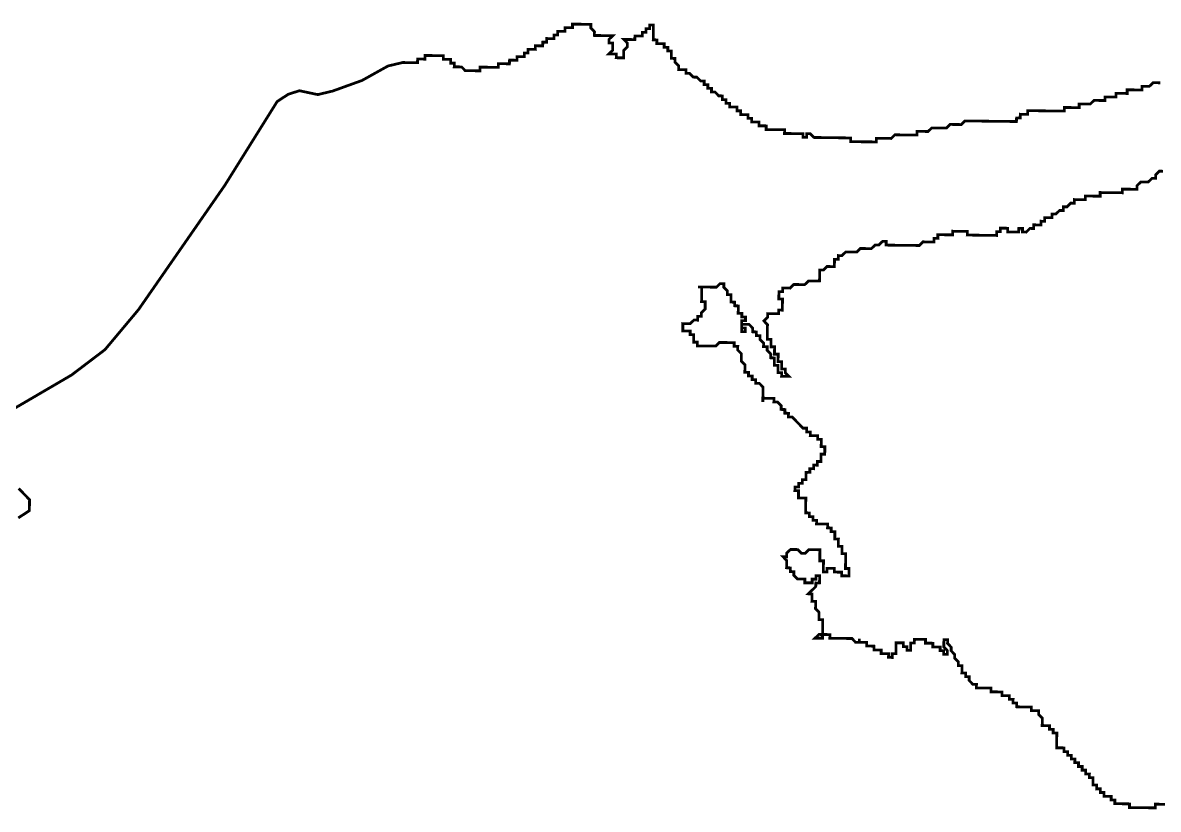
# Model space of a CAD drawing. Header units: metres. Extents: x 257673 to 289848, y 2129691 to 2228029.
# Drawn here: x 261881 to 263109, y 2167605 to 2168455 of the extents above; entities that cross this region are included whole.
import ezdxf

# ---------------------------------------------------------------- set-up
doc = ezdxf.new("R2010")
doc.units = ezdxf.units.M
doc.header["$MEASUREMENT"] = 0
doc.layers.add('HAZARDS LINE', color=1, linetype='Continuous')

msp = doc.modelspace()

# ---------------------------------------------------------------- linework, layer by layer
at = {"layer": 'HAZARDS LINE', "lineweight": 18}
for points in [[(263110.9, 2168390, 2.98, 2.98, 0), (263106.9, 2168390.1, 2.98, 2.98, 0), (263103, 2168390.1, 2.98, 2.98, 0), (263098.9, 2168386.2, 2.98, 2.98, 0), (263095, 2168386.2, 2.98, 2.98, 0), (263091, 2168386.3, 2.98, 2.98, 0), (263090.9, 2168382.3, 2.98, 2.98, 0), (263087, 2168382.4, 2.98, 2.98, 0), (263083, 2168382.4, 2.98, 2.98, 0), (263079, 2168382.5, 2.98, 2.98, 0), (263075, 2168382.5, 2.98, 2.98, 0), (263075, 2168378.5, 2.98, 2.98, 0), (263071, 2168378.6, 2.98, 2.98, 0), (263067, 2168378.6, 2.98, 2.98, 0), (263063, 2168378.7, 2.98, 2.98, 0), (263063, 2168374.7, 2.98, 2.98, 0), (263059, 2168374.7, 2.98, 2.98, 0), (263055, 2168374.8, 2.98, 2.98, 0), (263051.1, 2168374.8, 2.98, 2.98, 0), (263051, 2168370.9, 2.98, 2.98, 0), (263047, 2168370.9, 2.98, 2.98, 0), (263043.1, 2168371, 2.98, 2.98, 0), (263039.1, 2168371, 2.98, 2.98, 0), (263035.1, 2168367.1, 2.98, 2.98, 0), (263031.1, 2168367.1, 2.98, 2.98, 0), (263027.1, 2168367.2, 2.98, 2.98, 0), (263023.1, 2168367.2, 2.98, 2.98, 0), (263023.1, 2168363.2, 2.98, 2.98, 0), (263019.1, 2168363.3, 2.98, 2.98, 0), (263015.1, 2168363.3, 2.98, 2.98, 0), (263011.2, 2168363.4, 2.98, 2.98, 0), (263007.2, 2168363.4, 2.98, 2.98, 0), (263007.1, 2168359.5, 2.98, 2.98, 0), (263003.2, 2168359.5, 2.98, 2.98, 0), (262999.2, 2168359.6, 2.98, 2.98, 0), (262995.2, 2168359.6, 2.98, 2.98, 0), (262991.2, 2168359.7, 2.98, 2.98, 0), (262987.3, 2168359.7, 2.98, 2.98, 0), (262983.3, 2168359.8, 2.98, 2.98, 0), (262979.3, 2168359.8, 2.98, 2.98, 0), (262975.3, 2168359.9, 2.98, 2.98, 0), (262971.4, 2168359.9, 2.98, 2.98, 0), (262967.4, 2168360, 2.98, 2.98, 0), (262967.3, 2168356, 2.98, 2.98, 0), (262963.4, 2168356, 2.98, 2.98, 0), (262959.4, 2168356.1, 2.98, 2.98, 0), (262959.3, 2168352.1, 2.98, 2.98, 0), (262955.4, 2168352.1, 2.98, 2.98, 0), (262955.3, 2168348.2, 2.98, 2.98, 0), (262951.3, 2168348.2, 2.98, 2.98, 0), (262947.4, 2168348.3, 2.98, 2.98, 0), (262943.4, 2168348.3, 2.98, 2.98, 0), (262939.4, 2168348.4, 2.98, 2.98, 0), (262935.4, 2168348.4, 2.98, 2.98, 0), (262931.5, 2168348.5, 2.98, 2.98, 0), (262927.5, 2168348.5, 2.98, 2.98, 0), (262923.5, 2168348.6, 2.98, 2.98, 0), (262919.5, 2168348.6, 2.98, 2.98, 0), (262915.5, 2168348.7, 2.98, 2.98, 0), (262911.6, 2168348.7, 2.98, 2.98, 0), (262907.6, 2168348.8, 2.98, 2.98, 0), (262903.6, 2168348.8, 2.98, 2.98, 0), (262899.6, 2168348.8, 2.98, 2.98, 0), (262895.6, 2168344.9, 2.98, 2.98, 0), (262891.6, 2168345, 2.98, 2.98, 0), (262887.7, 2168345, 2.98, 2.98, 0), (262883.7, 2168345.1, 2.98, 2.98, 0), (262879.7, 2168341.1, 2.98, 2.98, 0), (262875.7, 2168341.2, 2.98, 2.98, 0), (262871.7, 2168341.2, 2.98, 2.98, 0), (262867.7, 2168341.3, 2.98, 2.98, 0), (262863.8, 2168341.3, 2.98, 2.98, 0), (262859.7, 2168337.4, 2.98, 2.98, 0), (262855.8, 2168337.5, 2.98, 2.98, 0), (262851.8, 2168337.5, 2.98, 2.98, 0), (262847.8, 2168337.6, 2.98, 2.98, 0), (262847.8, 2168333.6, 2.98, 2.98, 0), (262843.8, 2168333.6, 2.98, 2.98, 0), (262839.8, 2168333.7, 2.98, 2.98, 0), (262835.8, 2168333.7, 2.98, 2.98, 0), (262827.9, 2168333.8, 2.98, 2.98, 0), (262823.9, 2168333.9, 2.98, 2.98, 0), (262819.9, 2168329.9, 2.98, 2.98, 0), (262815.9, 2168330, 2.98, 2.98, 0), (262811.9, 2168330, 2.98, 2.98, 0), (262808, 2168330.1, 2.98, 2.98, 0), (262804, 2168330.1, 2.98, 2.98, 0), (262803.9, 2168326.2, 2.98, 2.98, 0), (262800, 2168326.2, 2.98, 2.98, 0), (262796, 2168326.3, 2.98, 2.98, 0), (262792, 2168326.3, 2.98, 2.98, 0), (262788, 2168326.3, 2.98, 2.98, 0), (262784, 2168326.4, 2.98, 2.98, 0), (262780.1, 2168326.4, 2.98, 2.98, 0), (262776.1, 2168326.5, 2.98, 2.98, 0), (262776.1, 2168330.5, 2.98, 2.98, 0), (262772.2, 2168330.5, 2.98, 2.98, 0), (262768.2, 2168330.6, 2.98, 2.98, 0), (262764.2, 2168330.6, 2.98, 2.98, 0), (262760.2, 2168330.7, 2.98, 2.98, 0), (262756.3, 2168330.7, 2.98, 2.98, 0), (262752.3, 2168330.8, 2.98, 2.98, 0), (262748.3, 2168330.8, 2.98, 2.98, 0), (262744.3, 2168330.9, 2.98, 2.98, 0), (262740.4, 2168330.9, 2.98, 2.98, 0), (262736.4, 2168331, 2.98, 2.98, 0), (262732.5, 2168335, 2.98, 2.98, 0), (262728.5, 2168335, 2.98, 2.98, 0), (262728.4, 2168331.1, 2.98, 2.98, 0), (262724.5, 2168331.1, 2.98, 2.98, 0), (262724.5, 2168335.1, 2.98, 2.98, 0), (262720.5, 2168335.1, 2.98, 2.98, 0), (262716.6, 2168335.2, 2.98, 2.98, 0), (262712.6, 2168335.2, 2.98, 2.98, 0), (262708.6, 2168335.3, 2.98, 2.98, 0), (262704.6, 2168335.3, 2.98, 2.98, 0), (262704.7, 2168339.3, 2.98, 2.98, 0), (262700.7, 2168339.3, 2.98, 2.98, 0), (262696.7, 2168339.4, 2.98, 2.98, 0), (262692.7, 2168339.4, 2.98, 2.98, 0), (262688.8, 2168339.5, 2.98, 2.98, 0), (262684.8, 2168339.5, 2.98, 2.98, 0), (262684.8, 2168343.5, 2.98, 2.98, 0), (262680.9, 2168343.6, 2.98, 2.98, 0), (262676.9, 2168343.6, 2.98, 2.98, 0), (262676.9, 2168347.6, 2.98, 2.98, 0), (262673, 2168347.6, 2.98, 2.98, 0), (262669, 2168347.7, 2.98, 2.98, 0), (262669, 2168351.7, 2.98, 2.98, 0), (262665.1, 2168351.7, 2.98, 2.98, 0), (262665.1, 2168355.7, 2.98, 2.98, 0), (262661.1, 2168355.7, 2.98, 2.98, 0), (262657.2, 2168355.8, 2.98, 2.98, 0), (262657.2, 2168359.8, 2.98, 2.98, 0), (262653.2, 2168359.8, 2.98, 2.98, 0), (262653.3, 2168363.8, 2.98, 2.98, 0), (262649.3, 2168363.8, 2.98, 2.98, 0), (262645.3, 2168363.9, 2.98, 2.98, 0), (262645.4, 2168367.9, 2.98, 2.98, 0), (262641.4, 2168367.9, 2.98, 2.98, 0), (262641.4, 2168371.9, 2.98, 2.98, 0), (262637.5, 2168371.9, 2.98, 2.98, 0), (262637.5, 2168375.9, 2.98, 2.98, 0), (262633.5, 2168376, 2.98, 2.98, 0), (262629.6, 2168380, 2.98, 2.98, 0), (262625.6, 2168380, 2.98, 2.98, 0), (262625.7, 2168384, 2.98, 2.98, 0), (262621.7, 2168384.1, 2.98, 2.98, 0), (262621.8, 2168388, 2.98, 2.98, 0), (262617.8, 2168388.1, 2.98, 2.98, 0), (262617.8, 2168392.1, 2.98, 2.98, 0), (262613.9, 2168392.1, 2.98, 2.98, 0), (262609.9, 2168396.1, 2.98, 2.98, 0), (262606, 2168396.2, 2.98, 2.98, 0), (262602, 2168400.2, 2.98, 2.98, 0), (262598.1, 2168400.3, 2.98, 2.98, 0), (262598.1, 2168404.2, 2.98, 2.98, 0), (262594.1, 2168404.3, 2.98, 2.98, 0), (262590.1, 2168404.3, 2.98, 2.98, 0), (262590.2, 2168408.3, 2.98, 2.98, 0), (262586.3, 2168412.3, 2.98, 2.98, 0), (262586.3, 2168416.3, 2.98, 2.98, 0), (262582.3, 2168416.4, 2.98, 2.98, 0), (262582.4, 2168420.3, 2.98, 2.98, 0), (262582.4, 2168424.3, 2.98, 2.98, 0), (262578.5, 2168424.4, 2.98, 2.98, 0), (262578.5, 2168428.3, 2.98, 2.98, 0), (262574.5, 2168428.4, 2.98, 2.98, 0), (262574.6, 2168432.4, 2.98, 2.98, 0), (262570.6, 2168432.4, 2.98, 2.98, 0), (262566.6, 2168432.5, 2.98, 2.98, 0), (262566.7, 2168436.4, 2.98, 2.98, 0), (262562.7, 2168436.5, 2.98, 2.98, 0), (262562.8, 2168440.5, 2.98, 2.98, 0), (262562.8, 2168444.4, 2.98, 2.98, 0), (262562.9, 2168448.4, 2.98, 2.98, 0), (262562.9, 2168452.4, 2.98, 2.98, 0), (262558.9, 2168452.4, 2.98, 2.98, 0), (262558.9, 2168448.5, 2.98, 2.98, 0), (262554.9, 2168448.5, 2.98, 2.98, 0), (262554.9, 2168444.5, 2.98, 2.98, 0), (262550.9, 2168444.6, 2.98, 2.98, 0), (262550.8, 2168440.6, 2.98, 2.98, 0), (262546.9, 2168440.7, 2.98, 2.98, 0), (262542.9, 2168440.7, 2.98, 2.98, 0), (262542.8, 2168436.7, 2.98, 2.98, 0), (262538.9, 2168436.8, 2.98, 2.98, 0), (262534.9, 2168436.8, 2.98, 2.98, 0), (262530.9, 2168436.9, 2.98, 2.98, 0), (262534.8, 2168432.9, 2.98, 2.98, 0), (262534.8, 2168428.9, 2.98, 2.98, 0), (262530.8, 2168424.9, 2.98, 2.98, 0), (262530.7, 2168421, 2.98, 2.98, 0), (262530.7, 2168417, 2.98, 2.98, 0), (262526.7, 2168417, 2.98, 2.98, 0), (262522.7, 2168417.1, 2.98, 2.98, 0), (262522.8, 2168421.1, 2.98, 2.98, 0), (262518.8, 2168421.1, 2.98, 2.98, 0), (262514.8, 2168421.2, 2.98, 2.98, 0), (262518.8, 2168425.1, 2.98, 2.98, 0), (262518.9, 2168429.1, 2.98, 2.98, 0), (262518.9, 2168433, 2.98, 2.98, 0), (262514.9, 2168433.1, 2.98, 2.98, 0), (262515, 2168437.1, 2.98, 2.98, 0), (262519, 2168441, 2.98, 2.98, 0), (262515, 2168441, 2.98, 2.98, 0), (262511.1, 2168441.1, 2.98, 2.98, 0), (262507.1, 2168441.1, 2.98, 2.98, 0), (262499.1, 2168441.2, 2.98, 2.98, 0), (262499.2, 2168445.2, 2.98, 2.98, 0), (262495.3, 2168449.2, 2.98, 2.98, 0), (262495.3, 2168453.2, 2.98, 2.98, 0), (262491.3, 2168453.3, 2.98, 2.98, 0), (262487.4, 2168453.3, 2.98, 2.98, 0), (262483.4, 2168453.4, 2.98, 2.98, 0), (262479.4, 2168453.4, 2.98, 2.98, 0), (262475.4, 2168453.5, 2.98, 2.98, 0), (262475.4, 2168449.5, 2.98, 2.98, 0), (262471.4, 2168449.5, 2.98, 2.98, 0), (262467.4, 2168449.6, 2.98, 2.98, 0), (262467.4, 2168445.6, 2.98, 2.98, 0), (262463.4, 2168445.7, 2.98, 2.98, 0), (262459.4, 2168445.7, 2.98, 2.98, 0), (262459.4, 2168441.7, 2.98, 2.98, 0), (262455.4, 2168441.8, 2.98, 2.98, 0), (262455.4, 2168437.8, 2.98, 2.98, 0), (262451.4, 2168437.8, 2.98, 2.98, 0), (262447.4, 2168437.9, 2.98, 2.98, 0), (262447.4, 2168433.9, 2.98, 2.98, 0), (262443.4, 2168434, 2.98, 2.98, 0), (262443.3, 2168430, 2.98, 2.98, 0), (262439.4, 2168430, 2.98, 2.98, 0), (262435.4, 2168430.1, 2.98, 2.98, 0), (262435.3, 2168426.1, 2.98, 2.98, 0), (262431.4, 2168426.2, 2.98, 2.98, 0), (262427.4, 2168426.2, 2.98, 2.98, 0), (262427.3, 2168422.2, 2.98, 2.98, 0), (262423.4, 2168422.3, 2.98, 2.98, 0), (262423.3, 2168418.3, 2.98, 2.98, 0), (262419.3, 2168418.4, 2.98, 2.98, 0), (262415.4, 2168418.4, 2.98, 2.98, 0), (262415.3, 2168414.4, 2.98, 2.98, 0), (262411.3, 2168414.5, 2.98, 2.98, 0), (262407.4, 2168414.5, 2.98, 2.98, 0), (262407.3, 2168410.5, 2.98, 2.98, 0), (262403.3, 2168410.6, 2.98, 2.98, 0), (262399.4, 2168410.6, 2.98, 2.98, 0), (262395.4, 2168410.7, 2.98, 2.98, 0), (262395.3, 2168406.7, 2.98, 2.98, 0), (262391.4, 2168406.8, 2.98, 2.98, 0), (262387.4, 2168406.8, 2.98, 2.98, 0), (262383.4, 2168406.9, 2.98, 2.98, 0), (262379.4, 2168406.9, 2.98, 2.98, 0), (262375.4, 2168407, 2.98, 2.98, 0), (262375.4, 2168403, 2.98, 2.98, 0), (262371.4, 2168403, 2.98, 2.98, 0), (262367.4, 2168403.1, 2.98, 2.98, 0), (262363.5, 2168403.1, 2.98, 2.98, 0), (262359.5, 2168403.2, 2.98, 2.98, 0), (262355.6, 2168407.2, 2.98, 2.98, 0), (262351.6, 2168407.3, 2.98, 2.98, 0), (262347.6, 2168407.3, 2.98, 2.98, 0), (262347.7, 2168411.3, 2.98, 2.98, 0), (262343.7, 2168411.3, 2.98, 2.98, 0), (262343.7, 2168415.3, 2.98, 2.98, 0), (262339.8, 2168415.3, 2.98, 2.98, 0), (262335.8, 2168415.4, 2.98, 2.98, 0), (262335.8, 2168419.4, 2.98, 2.98, 0), (262331.9, 2168419.4, 2.98, 2.98, 0), (262327.9, 2168419.5, 2.98, 2.98, 0), (262323.9, 2168419.5, 2.98, 2.98, 0), (262319.9, 2168419.6, 2.98, 2.98, 0), (262316, 2168419.6, 2.98, 2.98, 0), (262315.9, 2168415.6, 2.98, 2.98, 0), (262311.9, 2168415.7, 2.98, 2.98, 0), (262308, 2168415.7, 2.98, 2.98, 0), (262307.9, 2168411.8, 2.98, 2.98, 0), (262303.9, 2168411.8, 2.98, 2.98, 0), (262300, 2168411.9, 2.98, 2.98, 0), (262296, 2168411.9, 2.98, 2.98, 0), (262292, 2168412, 2.98, 2.98, 0), (262276, 2168408.2, 2.98, 2.98, 0), (262248, 2168392.6, 2.98, 2.98, 0), (262216.1, 2168381.1, 2.98, 2.98, 0), (262200.1, 2168377.3, 2.98, 2.98, 0), (262180.3, 2168381.5, 2.98, 2.98, 0), (262168.3, 2168377.7, 2.98, 2.98, 0), (262156.3, 2168369.9, 2.98, 2.98, 0), (262099.5, 2168279.1, 2.98, 2.98, 0), (262006.4, 2168145, 2.98, 2.98, 0), (261970.1, 2168101.7, 2.98, 2.98, 0), (261934, 2168074.3, 2.98, 2.98, 0), (261853.9, 2168027.5, 2.98, 2.98, 0)], [(263121.3, 2167610.4, 2.98, 2.98, 0), (263105.4, 2167610.6, 2.98, 2.98, 0), (263105.3, 2167606.6, 2.98, 2.98, 0), (263077.5, 2167606.9, 2.98, 2.98, 0), (263077.5, 2167610.9, 2.98, 2.98, 0), (263061.6, 2167611.1, 2.98, 2.98, 0), (263061.7, 2167615.1, 2.98, 2.98, 0), (263057.7, 2167615.1, 2.98, 2.98, 0), (263057.7, 2167619.1, 2.98, 2.98, 0), (263049.8, 2167619.2, 2.98, 2.98, 0), (263049.8, 2167623.2, 2.98, 2.98, 0), (263045.9, 2167623.2, 2.98, 2.98, 0), (263045.9, 2167627.2, 2.98, 2.98, 0), (263041.9, 2167627.2, 2.98, 2.98, 0), (263042, 2167631.2, 2.98, 2.98, 0), (263038, 2167631.3, 2.98, 2.98, 0), (263038.1, 2167635.2, 2.98, 2.98, 0), (263038.1, 2167639.2, 2.98, 2.98, 0), (263034.1, 2167639.3, 2.98, 2.98, 0), (263034.2, 2167643.2, 2.98, 2.98, 0), (263030.2, 2167643.3, 2.98, 2.98, 0), (263030.2, 2167647.3, 2.98, 2.98, 0), (263026.3, 2167647.3, 2.98, 2.98, 0), (263026.3, 2167651.3, 2.98, 2.98, 0), (263022.3, 2167651.3, 2.98, 2.98, 0), (263022.4, 2167655.3, 2.98, 2.98, 0), (263018.4, 2167655.4, 2.98, 2.98, 0), (263018.5, 2167659.3, 2.98, 2.98, 0), (263014.5, 2167659.4, 2.98, 2.98, 0), (263014.5, 2167663.4, 2.98, 2.98, 0), (263010.6, 2167663.4, 2.98, 2.98, 0), (263010.6, 2167667.4, 2.98, 2.98, 0), (263006.6, 2167667.4, 2.98, 2.98, 0), (263006.7, 2167671.4, 2.98, 2.98, 0), (263002.7, 2167671.5, 2.98, 2.98, 0), (262998.7, 2167671.5, 2.98, 2.98, 0), (262998.8, 2167675.5, 2.98, 2.98, 0), (262998.8, 2167679.5, 2.98, 2.98, 0), (262998.9, 2167683.4, 2.98, 2.98, 0), (262998.9, 2167687.4, 2.98, 2.98, 0), (262994.9, 2167687.5, 2.98, 2.98, 0), (262995, 2167691.4, 2.98, 2.98, 0), (262991, 2167691.5, 2.98, 2.98, 0), (262991.1, 2167695.5, 2.98, 2.98, 0), (262987.1, 2167695.5, 2.98, 2.98, 0), (262983.1, 2167695.6, 2.98, 2.98, 0), (262983.2, 2167699.5, 2.98, 2.98, 0), (262983.2, 2167703.5, 2.98, 2.98, 0), (262979.3, 2167707.5, 2.98, 2.98, 0), (262979.3, 2167711.5, 2.98, 2.98, 0), (262975.4, 2167711.6, 2.98, 2.98, 0), (262971.4, 2167711.6, 2.98, 2.98, 0), (262971.4, 2167715.6, 2.98, 2.98, 0), (262967.5, 2167715.6, 2.98, 2.98, 0), (262963.5, 2167715.7, 2.98, 2.98, 0), (262959.5, 2167715.7, 2.98, 2.98, 0), (262955.5, 2167715.8, 2.98, 2.98, 0), (262955.6, 2167719.8, 2.98, 2.98, 0), (262951.6, 2167719.8, 2.98, 2.98, 0), (262951.7, 2167723.8, 2.98, 2.98, 0), (262947.7, 2167723.8, 2.98, 2.98, 0), (262947.7, 2167727.8, 2.98, 2.98, 0), (262943.7, 2167727.9, 2.98, 2.98, 0), (262939.8, 2167727.9, 2.98, 2.98, 0), (262939.8, 2167731.9, 2.98, 2.98, 0), (262935.8, 2167731.9, 2.98, 2.98, 0), (262931.9, 2167732, 2.98, 2.98, 0), (262927.9, 2167732, 2.98, 2.98, 0), (262927.9, 2167736, 2.98, 2.98, 0), (262924, 2167736.1, 2.98, 2.98, 0), (262920, 2167736.1, 2.98, 2.98, 0), (262916, 2167736.2, 2.98, 2.98, 0), (262912, 2167736.2, 2.98, 2.98, 0), (262912.1, 2167740.2, 2.98, 2.98, 0), (262908.1, 2167740.2, 2.98, 2.98, 0), (262904.2, 2167744.3, 2.98, 2.98, 0), (262904.2, 2167748.2, 2.98, 2.98, 0), (262900.3, 2167748.3, 2.98, 2.98, 0), (262900.3, 2167752.3, 2.98, 2.98, 0), (262896.3, 2167752.3, 2.98, 2.98, 0), (262896.4, 2167756.3, 2.98, 2.98, 0), (262896.4, 2167760.3, 2.98, 2.98, 0), (262892.4, 2167760.3, 2.98, 2.98, 0), (262892.5, 2167764.3, 2.98, 2.98, 0), (262888.6, 2167768.3, 2.98, 2.98, 0), (262888.6, 2167772.3, 2.98, 2.98, 0), (262884.7, 2167776.3, 2.98, 2.98, 0), (262884.7, 2167780.3, 2.98, 2.98, 0), (262880.8, 2167784.3, 2.98, 2.98, 0), (262880.9, 2167788.3, 2.98, 2.98, 0), (262876.9, 2167788.3, 2.98, 2.98, 0), (262876.8, 2167784.4, 2.98, 2.98, 0), (262876.8, 2167780.4, 2.98, 2.98, 0), (262880.7, 2167776.4, 2.98, 2.98, 0), (262880.7, 2167772.4, 2.98, 2.98, 0), (262876.7, 2167772.4, 2.98, 2.98, 0), (262876.7, 2167776.4, 2.98, 2.98, 0), (262872.8, 2167776.5, 2.98, 2.98, 0), (262872.8, 2167780.4, 2.98, 2.98, 0), (262868.8, 2167780.5, 2.98, 2.98, 0), (262864.9, 2167780.5, 2.98, 2.98, 0), (262864.9, 2167784.5, 2.98, 2.98, 0), (262860.9, 2167784.6, 2.98, 2.98, 0), (262857, 2167784.6, 2.98, 2.98, 0), (262857, 2167788.6, 2.98, 2.98, 0), (262853, 2167788.6, 2.98, 2.98, 0), (262849.1, 2167788.7, 2.98, 2.98, 0), (262845.1, 2167788.7, 2.98, 2.98, 0), (262845, 2167784.8, 2.98, 2.98, 0), (262841.1, 2167784.8, 2.98, 2.98, 0), (262841, 2167780.8, 2.98, 2.98, 0), (262841, 2167776.9, 2.98, 2.98, 0), (262837, 2167776.9, 2.98, 2.98, 0), (262837, 2167780.9, 2.98, 2.98, 0), (262833.1, 2167780.9, 2.98, 2.98, 0), (262833.1, 2167784.9, 2.98, 2.98, 0), (262829.1, 2167784.9, 2.98, 2.98, 0), (262825.1, 2167785, 2.98, 2.98, 0), (262825.1, 2167781, 2.98, 2.98, 0), (262825.1, 2167777, 2.98, 2.98, 0), (262825, 2167773.1, 2.98, 2.98, 0), (262821, 2167773.1, 2.98, 2.98, 0), (262821, 2167769.1, 2.98, 2.98, 0), (262817, 2167769.2, 2.98, 2.98, 0), (262817.1, 2167773.2, 2.98, 2.98, 0), (262813.1, 2167773.2, 2.98, 2.98, 0), (262809.1, 2167773.3, 2.98, 2.98, 0), (262809.1, 2167777.2, 2.98, 2.98, 0), (262805.2, 2167777.3, 2.98, 2.98, 0), (262801.2, 2167777.3, 2.98, 2.98, 0), (262801.2, 2167781.3, 2.98, 2.98, 0), (262797.3, 2167781.4, 2.98, 2.98, 0), (262793.3, 2167781.4, 2.98, 2.98, 0), (262793.3, 2167785.4, 2.98, 2.98, 0), (262789.4, 2167785.4, 2.98, 2.98, 0), (262785.4, 2167785.5, 2.98, 2.98, 0), (262785.4, 2167789.5, 2.98, 2.98, 0), (262785.4, 2167785.5, 2.98, 2.98, 0), (262781.4, 2167785.5, 2.98, 2.98, 0), (262777.5, 2167789.6, 2.98, 2.98, 0), (262773.5, 2167789.6, 2.98, 2.98, 0), (262769.5, 2167789.7, 2.98, 2.98, 0), (262765.6, 2167789.7, 2.98, 2.98, 0), (262761.6, 2167789.8, 2.98, 2.98, 0), (262757.6, 2167789.8, 2.98, 2.98, 0), (262753.6, 2167789.8, 2.98, 2.98, 0), (262753.7, 2167793.8, 2.98, 2.98, 0), (262749.7, 2167793.9, 2.98, 2.98, 0), (262745.7, 2167793.9, 2.98, 2.98, 0), (262745.7, 2167789.9, 2.98, 2.98, 0), (262741.7, 2167790, 2.98, 2.98, 0), (262737.7, 2167790, 2.98, 2.98, 0), (262741.8, 2167794, 2.98, 2.98, 0), (262745.7, 2167793.9, 2.98, 2.98, 0), (262745.8, 2167797.9, 2.98, 2.98, 0), (262745.8, 2167801.9, 2.98, 2.98, 0), (262745.9, 2167805.9, 2.98, 2.98, 0), (262745.9, 2167809.8, 2.98, 2.98, 0), (262741.9, 2167809.9, 2.98, 2.98, 0), (262742, 2167813.9, 2.98, 2.98, 0), (262742, 2167817.8, 2.98, 2.98, 0), (262738.1, 2167821.9, 2.98, 2.98, 0), (262738.2, 2167825.8, 2.98, 2.98, 0), (262738.2, 2167829.8, 2.98, 2.98, 0), (262734.2, 2167829.9, 2.98, 2.98, 0), (262734.3, 2167833.8, 2.98, 2.98, 0), (262734.3, 2167837.8, 2.98, 2.98, 0), (262730.4, 2167837.9, 2.98, 2.98, 0), (262734.4, 2167841.8, 2.98, 2.98, 0), (262738.4, 2167845.7, 2.98, 2.98, 0), (262738.5, 2167849.7, 2.98, 2.98, 0), (262742.4, 2167849.6, 2.98, 2.98, 0), (262742.5, 2167853.6, 2.98, 2.98, 0), (262742.5, 2167857.6, 2.98, 2.98, 0), (262738.6, 2167857.6, 2.98, 2.98, 0), (262738.5, 2167853.7, 2.98, 2.98, 0), (262734.5, 2167853.7, 2.98, 2.98, 0), (262734.5, 2167849.7, 2.98, 2.98, 0), (262730.5, 2167849.8, 2.98, 2.98, 0), (262726.5, 2167849.8, 2.98, 2.98, 0), (262726.6, 2167853.8, 2.98, 2.98, 0), (262722.6, 2167853.9, 2.98, 2.98, 0), (262718.6, 2167853.9, 2.98, 2.98, 0), (262714.7, 2167857.9, 2.98, 2.98, 0), (262714.7, 2167861.9, 2.98, 2.98, 0), (262710.8, 2167862, 2.98, 2.98, 0), (262710.8, 2167865.9, 2.98, 2.98, 0), (262706.8, 2167866, 2.98, 2.98, 0), (262706.9, 2167870, 2.98, 2.98, 0), (262706.9, 2167873.9, 2.98, 2.98, 0), (262703, 2167878, 2.98, 2.98, 0), (262707, 2167877.9, 2.98, 2.98, 0), (262707, 2167881.9, 2.98, 2.98, 0), (262711.1, 2167885.8, 2.98, 2.98, 0), (262715, 2167885.8, 2.98, 2.98, 0), (262719, 2167885.7, 2.98, 2.98, 0), (262722.9, 2167881.7, 2.98, 2.98, 0), (262726.9, 2167881.7, 2.98, 2.98, 0), (262730.9, 2167885.6, 2.98, 2.98, 0), (262734.9, 2167885.5, 2.98, 2.98, 0), (262738.9, 2167885.5, 2.98, 2.98, 0), (262742.9, 2167885.4, 2.98, 2.98, 0), (262742.8, 2167881.5, 2.98, 2.98, 0), (262742.8, 2167877.5, 2.98, 2.98, 0), (262742.7, 2167873.5, 2.98, 2.98, 0), (262746.7, 2167873.5, 2.98, 2.98, 0), (262746.7, 2167869.5, 2.98, 2.98, 0), (262746.6, 2167865.5, 2.98, 2.98, 0), (262746.6, 2167861.5, 2.98, 2.98, 0), (262750.5, 2167861.5, 2.98, 2.98, 0), (262750.6, 2167865.5, 2.98, 2.98, 0), (262754.6, 2167865.4, 2.98, 2.98, 0), (262758.5, 2167865.4, 2.98, 2.98, 0), (262758.5, 2167861.4, 2.98, 2.98, 0), (262762.5, 2167861.3, 2.98, 2.98, 0), (262766.4, 2167861.3, 2.98, 2.98, 0), (262766.4, 2167857.3, 2.98, 2.98, 0), (262770.4, 2167857.3, 2.98, 2.98, 0), (262774.3, 2167857.2, 2.98, 2.98, 0), (262774.4, 2167861.2, 2.98, 2.98, 0), (262774.4, 2167865.2, 2.98, 2.98, 0), (262770.5, 2167865.2, 2.98, 2.98, 0), (262770.6, 2167873.2, 2.98, 2.98, 0), (262770.6, 2167877.1, 2.98, 2.98, 0), (262770.7, 2167881.1, 2.98, 2.98, 0), (262766.7, 2167881.2, 2.98, 2.98, 0), (262766.7, 2167885.1, 2.98, 2.98, 0), (262766.8, 2167889.1, 2.98, 2.98, 0), (262762.8, 2167889.2, 2.98, 2.98, 0), (262762.8, 2167893.1, 2.98, 2.98, 0), (262762.9, 2167897.1, 2.98, 2.98, 0), (262758.9, 2167897.2, 2.98, 2.98, 0), (262759, 2167901.1, 2.98, 2.98, 0), (262759, 2167905.1, 2.98, 2.98, 0), (262755, 2167905.2, 2.98, 2.98, 0), (262755.1, 2167909.1, 2.98, 2.98, 0), (262751.1, 2167909.2, 2.98, 2.98, 0), (262751.2, 2167913.2, 2.98, 2.98, 0), (262747.2, 2167913.2, 2.98, 2.98, 0), (262743.2, 2167913.3, 2.98, 2.98, 0), (262739.2, 2167913.3, 2.98, 2.98, 0), (262739.3, 2167917.3, 2.98, 2.98, 0), (262735.3, 2167917.3, 2.98, 2.98, 0), (262735.4, 2167921.3, 2.98, 2.98, 0), (262731.4, 2167921.4, 2.98, 2.98, 0), (262731.4, 2167925.3, 2.98, 2.98, 0), (262727.5, 2167925.4, 2.98, 2.98, 0), (262727.5, 2167929.4, 2.98, 2.98, 0), (262727.5, 2167933.3, 2.98, 2.98, 0), (262727.6, 2167937.3, 2.98, 2.98, 0), (262727.6, 2167941.3, 2.98, 2.98, 0), (262723.7, 2167941.3, 2.98, 2.98, 0), (262719.7, 2167941.4, 2.98, 2.98, 0), (262719.7, 2167945.4, 2.98, 2.98, 0), (262719.8, 2167949.4, 2.98, 2.98, 0), (262715.8, 2167949.4, 2.98, 2.98, 0), (262715.9, 2167953.4, 2.98, 2.98, 0), (262719.8, 2167953.3, 2.98, 2.98, 0), (262719.9, 2167957.3, 2.98, 2.98, 0), (262723.9, 2167957.3, 2.98, 2.98, 0), (262723.9, 2167961.2, 2.98, 2.98, 0), (262727.9, 2167961.2, 2.98, 2.98, 0), (262727.9, 2167965.2, 2.98, 2.98, 0), (262728, 2167969.1, 2.98, 2.98, 0), (262732, 2167969.1, 2.98, 2.98, 0), (262732, 2167973.1, 2.98, 2.98, 0), (262736, 2167973, 2.98, 2.98, 0), (262736, 2167977, 2.98, 2.98, 0), (262740, 2167976.9, 2.98, 2.98, 0), (262740.1, 2167980.9, 2.98, 2.98, 0), (262744, 2167980.9, 2.98, 2.98, 0), (262744.1, 2167984.8, 2.98, 2.98, 0), (262744.1, 2167988.8, 2.98, 2.98, 0), (262748.1, 2167988.8, 2.98, 2.98, 0), (262748.2, 2167992.8, 2.98, 2.98, 0), (262748.2, 2167996.7, 2.98, 2.98, 0), (262744.2, 2167996.8, 2.98, 2.98, 0), (262744.3, 2168000.8, 2.98, 2.98, 0), (262744.3, 2168004.7, 2.98, 2.98, 0), (262740.4, 2168004.8, 2.98, 2.98, 0), (262740.4, 2168008.8, 2.98, 2.98, 0), (262736.4, 2168008.8, 2.98, 2.98, 0), (262732.4, 2168008.9, 2.98, 2.98, 0), (262732.5, 2168012.8, 2.98, 2.98, 0), (262728.5, 2168012.9, 2.98, 2.98, 0), (262728.6, 2168016.9, 2.98, 2.98, 0), (262724.6, 2168016.9, 2.98, 2.98, 0), (262720.7, 2168020.9, 2.98, 2.98, 0), (262716.7, 2168025, 2.98, 2.98, 0), (262712.8, 2168029, 2.98, 2.98, 0), (262708.8, 2168029, 2.98, 2.98, 0), (262708.9, 2168033, 2.98, 2.98, 0), (262704.9, 2168033.1, 2.98, 2.98, 0), (262705, 2168037, 2.98, 2.98, 0), (262701, 2168037.1, 2.98, 2.98, 0), (262701, 2168041.1, 2.98, 2.98, 0), (262697.1, 2168045.1, 2.98, 2.98, 0), (262693.1, 2168045.1, 2.98, 2.98, 0), (262693.2, 2168049.1, 2.98, 2.98, 0), (262689.2, 2168049.2, 2.98, 2.98, 0), (262685.2, 2168049.2, 2.98, 2.98, 0), (262681.2, 2168049.3, 2.98, 2.98, 0), (262681.2, 2168045.3, 2.98, 2.98, 0), (262681.2, 2168049.3, 2.98, 2.98, 0), (262681.3, 2168053.2, 2.98, 2.98, 0), (262681.3, 2168057.2, 2.98, 2.98, 0), (262681.4, 2168061.2, 2.98, 2.98, 0), (262677.5, 2168065.2, 2.98, 2.98, 0), (262673.5, 2168065.3, 2.98, 2.98, 0), (262673.5, 2168069.2, 2.98, 2.98, 0), (262669.6, 2168069.3, 2.98, 2.98, 0), (262669.6, 2168073.3, 2.98, 2.98, 0), (262665.6, 2168073.3, 2.98, 2.98, 0), (262665.7, 2168077.3, 2.98, 2.98, 0), (262661.7, 2168077.3, 2.98, 2.98, 0), (262661.8, 2168081.3, 2.98, 2.98, 0), (262661.8, 2168085.3, 2.98, 2.98, 0), (262657.9, 2168089.3, 2.98, 2.98, 0), (262657.9, 2168093.3, 2.98, 2.98, 0), (262658, 2168097.3, 2.98, 2.98, 0), (262654, 2168101.3, 2.98, 2.98, 0), (262654.1, 2168105.3, 2.98, 2.98, 0), (262650.1, 2168105.3, 2.98, 2.98, 0), (262650.2, 2168109.3, 2.98, 2.98, 0), (262646.2, 2168109.3, 2.98, 2.98, 0), (262642.2, 2168109.4, 2.98, 2.98, 0), (262638.2, 2168109.4, 2.98, 2.98, 0), (262634.3, 2168109.5, 2.98, 2.98, 0), (262630.2, 2168105.6, 2.98, 2.98, 0), (262626.3, 2168105.6, 2.98, 2.98, 0), (262622.3, 2168105.7, 2.98, 2.98, 0), (262618.3, 2168105.7, 2.98, 2.98, 0), (262614.3, 2168105.7, 2.98, 2.98, 0), (262610.4, 2168105.8, 2.98, 2.98, 0), (262610.4, 2168109.8, 2.98, 2.98, 0), (262606.4, 2168109.8, 2.98, 2.98, 0), (262606.5, 2168113.8, 2.98, 2.98, 0), (262606.5, 2168117.8, 2.98, 2.98, 0), (262602.6, 2168117.8, 2.98, 2.98, 0), (262602.6, 2168121.8, 2.98, 2.98, 0), (262598.6, 2168121.9, 2.98, 2.98, 0), (262594.7, 2168121.9, 2.98, 2.98, 0), (262594.7, 2168125.9, 2.98, 2.98, 0), (262594.7, 2168129.9, 2.98, 2.98, 0), (262598.7, 2168129.8, 2.98, 2.98, 0), (262602.7, 2168129.8, 2.98, 2.98, 0), (262606.7, 2168133.7, 2.98, 2.98, 0), (262610.7, 2168133.6, 2.98, 2.98, 0), (262610.7, 2168137.6, 2.98, 2.98, 0), (262614.7, 2168137.6, 2.98, 2.98, 0), (262614.8, 2168141.5, 2.98, 2.98, 0), (262618.8, 2168145.5, 2.98, 2.98, 0), (262618.8, 2168149.4, 2.98, 2.98, 0), (262618.9, 2168153.4, 2.98, 2.98, 0), (262614.9, 2168153.5, 2.98, 2.98, 0), (262615, 2168157.4, 2.98, 2.98, 0), (262615, 2168161.4, 2.98, 2.98, 0), (262615.1, 2168165.4, 2.98, 2.98, 0), (262615.1, 2168169.4, 2.98, 2.98, 0), (262611.1, 2168169.4, 2.98, 2.98, 0), (262615.1, 2168169.4, 2.98, 2.98, 0), (262619.1, 2168169.3, 2.98, 2.98, 0), (262623.1, 2168169.3, 2.98, 2.98, 0), (262627, 2168169.2, 2.98, 2.98, 0), (262631, 2168169.2, 2.98, 2.98, 0), (262635, 2168173.1, 2.98, 2.98, 0), (262639, 2168173.1, 2.98, 2.98, 0), (262639, 2168169.1, 2.98, 2.98, 0), (262642.9, 2168165.1, 2.98, 2.98, 0), (262642.8, 2168161.1, 2.98, 2.98, 0), (262646.8, 2168161, 2.98, 2.98, 0), (262646.8, 2168157.1, 2.98, 2.98, 0), (262646.7, 2168153.1, 2.98, 2.98, 0), (262650.7, 2168153, 2.98, 2.98, 0), (262650.7, 2168149.1, 2.98, 2.98, 0), (262654.6, 2168149, 2.98, 2.98, 0), (262654.6, 2168145, 2.98, 2.98, 0), (262654.5, 2168141.1, 2.98, 2.98, 0), (262658.5, 2168141, 2.98, 2.98, 0), (262658.5, 2168137, 2.98, 2.98, 0), (262662.4, 2168137, 2.98, 2.98, 0), (262662.4, 2168133, 2.98, 2.98, 0), (262658.4, 2168133.1, 2.98, 2.98, 0), (262658.4, 2168129.1, 2.98, 2.98, 0), (262658.3, 2168125.1, 2.98, 2.98, 0), (262658.3, 2168121.1, 2.98, 2.98, 0), (262662.2, 2168121.1, 2.98, 2.98, 0), (262662.3, 2168125, 2.98, 2.98, 0), (262658.3, 2168125.1, 2.98, 2.98, 0), (262658.4, 2168129.1, 2.98, 2.98, 0), (262662.3, 2168129, 2.98, 2.98, 0), (262666.3, 2168129, 2.98, 2.98, 0), (262670.2, 2168125, 2.98, 2.98, 0), (262670.2, 2168121, 2.98, 2.98, 0), (262674.2, 2168120.9, 2.98, 2.98, 0), (262674.1, 2168117, 2.98, 2.98, 0), (262678.1, 2168116.9, 2.98, 2.98, 0), (262678, 2168112.9, 2.98, 2.98, 0), (262682, 2168108.9, 2.98, 2.98, 0), (262681.9, 2168104.9, 2.98, 2.98, 0), (262685.9, 2168104.9, 2.98, 2.98, 0), (262685.9, 2168100.9, 2.98, 2.98, 0), (262689.8, 2168096.9, 2.98, 2.98, 0), (262689.7, 2168092.9, 2.98, 2.98, 0), (262693.7, 2168092.8, 2.98, 2.98, 0), (262693.7, 2168088.9, 2.98, 2.98, 0), (262693.6, 2168084.9, 2.98, 2.98, 0), (262697.6, 2168084.8, 2.98, 2.98, 0), (262697.5, 2168080.9, 2.98, 2.98, 0), (262697.5, 2168076.9, 2.98, 2.98, 0), (262701.5, 2168076.8, 2.98, 2.98, 0), (262701.4, 2168072.9, 2.98, 2.98, 0), (262705.4, 2168072.8, 2.98, 2.98, 0), (262709.4, 2168072.8, 2.98, 2.98, 0), (262705.4, 2168076.8, 2.98, 2.98, 0), (262705.5, 2168080.8, 2.98, 2.98, 0), (262701.5, 2168080.8, 2.98, 2.98, 0), (262701.6, 2168084.8, 2.98, 2.98, 0), (262701.6, 2168088.8, 2.98, 2.98, 0), (262697.6, 2168088.8, 2.98, 2.98, 0), (262697.7, 2168092.8, 2.98, 2.98, 0), (262697.7, 2168096.8, 2.98, 2.98, 0), (262693.8, 2168096.8, 2.98, 2.98, 0), (262693.8, 2168100.8, 2.98, 2.98, 0), (262693.9, 2168104.8, 2.98, 2.98, 0), (262689.9, 2168104.8, 2.98, 2.98, 0), (262689.9, 2168108.8, 2.98, 2.98, 0), (262690, 2168112.8, 2.98, 2.98, 0), (262686, 2168112.8, 2.98, 2.98, 0), (262686, 2168116.8, 2.98, 2.98, 0), (262686.1, 2168120.8, 2.98, 2.98, 0), (262686.1, 2168124.8, 2.98, 2.98, 0), (262686.2, 2168128.7, 2.98, 2.98, 0), (262682.3, 2168132.8, 2.98, 2.98, 0), (262686.3, 2168136.7, 2.98, 2.98, 0), (262686.3, 2168140.7, 2.98, 2.98, 0), (262690.3, 2168140.6, 2.98, 2.98, 0), (262694.3, 2168140.6, 2.98, 2.98, 0), (262698.3, 2168140.5, 2.98, 2.98, 0), (262698.3, 2168144.5, 2.98, 2.98, 0), (262702.3, 2168144.4, 2.98, 2.98, 0), (262702.3, 2168148.4, 2.98, 2.98, 0), (262702.4, 2168152.4, 2.98, 2.98, 0), (262702.4, 2168156.4, 2.98, 2.98, 0), (262698.5, 2168156.4, 2.98, 2.98, 0), (262698.5, 2168160.4, 2.98, 2.98, 0), (262698.6, 2168164.4, 2.98, 2.98, 0), (262702.5, 2168164.3, 2.98, 2.98, 0), (262702.6, 2168168.3, 2.98, 2.98, 0), (262706.6, 2168168.3, 2.98, 2.98, 0), (262710.5, 2168168.2, 2.98, 2.98, 0), (262714.6, 2168172.1, 2.98, 2.98, 0), (262718.5, 2168172.1, 2.98, 2.98, 0), (262722.5, 2168172, 2.98, 2.98, 0), (262726.5, 2168172, 2.98, 2.98, 0), (262730.5, 2168175.9, 2.98, 2.98, 0), (262734.5, 2168175.9, 2.98, 2.98, 0), (262738.5, 2168175.8, 2.98, 2.98, 0), (262742.4, 2168175.8, 2.98, 2.98, 0), (262742.5, 2168179.7, 2.98, 2.98, 0), (262742.5, 2168183.7, 2.98, 2.98, 0), (262742.6, 2168187.7, 2.98, 2.98, 0), (262746.6, 2168187.7, 2.98, 2.98, 0), (262750.6, 2168191.6, 2.98, 2.98, 0), (262754.6, 2168191.5, 2.98, 2.98, 0), (262758.5, 2168191.5, 2.98, 2.98, 0), (262758.6, 2168195.5, 2.98, 2.98, 0), (262758.6, 2168199.4, 2.98, 2.98, 0), (262762.6, 2168199.4, 2.98, 2.98, 0), (262762.7, 2168203.4, 2.98, 2.98, 0), (262766.6, 2168203.3, 2.98, 2.98, 0), (262770.7, 2168207.2, 2.98, 2.98, 0), (262774.6, 2168207.2, 2.98, 2.98, 0), (262778.6, 2168207.1, 2.98, 2.98, 0), (262782.6, 2168207.1, 2.98, 2.98, 0), (262786.6, 2168211, 2.98, 2.98, 0), (262790.6, 2168211, 2.98, 2.98, 0), (262794.6, 2168210.9, 2.98, 2.98, 0), (262798.5, 2168210.9, 2.98, 2.98, 0), (262802.6, 2168214.8, 2.98, 2.98, 0), (262806.5, 2168214.8, 2.98, 2.98, 0), (262810.6, 2168218.7, 2.98, 2.98, 0), (262814.5, 2168218.6, 2.98, 2.98, 0), (262814.5, 2168214.7, 2.98, 2.98, 0), (262818.5, 2168214.6, 2.98, 2.98, 0), (262822.4, 2168214.6, 2.98, 2.98, 0), (262826.4, 2168214.5, 2.98, 2.98, 0), (262830.4, 2168214.5, 2.98, 2.98, 0), (262834.4, 2168214.4, 2.98, 2.98, 0), (262838.4, 2168214.4, 2.98, 2.98, 0), (262842.3, 2168214.3, 2.98, 2.98, 0), (262846.3, 2168214.3, 2.98, 2.98, 0), (262850.3, 2168214.2, 2.98, 2.98, 0), (262854.3, 2168218.2, 2.98, 2.98, 0), (262858.3, 2168218.1, 2.98, 2.98, 0), (262862.3, 2168218.1, 2.98, 2.98, 0), (262866.2, 2168218, 2.98, 2.98, 0), (262866.3, 2168222, 2.98, 2.98, 0), (262870.3, 2168221.9, 2.98, 2.98, 0), (262870.3, 2168225.9, 2.98, 2.98, 0), (262874.3, 2168225.9, 2.98, 2.98, 0), (262878.3, 2168225.8, 2.98, 2.98, 0), (262882.2, 2168225.8, 2.98, 2.98, 0), (262886.2, 2168225.7, 2.98, 2.98, 0), (262886.3, 2168229.7, 2.98, 2.98, 0), (262890.2, 2168229.6, 2.98, 2.98, 0), (262894.2, 2168229.6, 2.98, 2.98, 0), (262898.2, 2168229.6, 2.98, 2.98, 0), (262902.2, 2168229.5, 2.98, 2.98, 0), (262902.1, 2168225.5, 2.98, 2.98, 0), (262906.1, 2168225.5, 2.98, 2.98, 0), (262910.1, 2168225.4, 2.98, 2.98, 0), (262914, 2168225.4, 2.98, 2.98, 0), (262918, 2168225.3, 2.98, 2.98, 0), (262922, 2168225.3, 2.98, 2.98, 0), (262926, 2168225.2, 2.98, 2.98, 0), (262929.9, 2168225.2, 2.98, 2.98, 0), (262933.9, 2168225.1, 2.98, 2.98, 0), (262934, 2168229.1, 2.98, 2.98, 0), (262937.9, 2168229.1, 2.98, 2.98, 0), (262938, 2168233, 2.98, 2.98, 0), (262942, 2168233, 2.98, 2.98, 0), (262945.9, 2168232.9, 2.98, 2.98, 0), (262945.9, 2168229, 2.98, 2.98, 0), (262949.9, 2168228.9, 2.98, 2.98, 0), (262953.8, 2168228.9, 2.98, 2.98, 0), (262957.8, 2168228.8, 2.98, 2.98, 0), (262957.9, 2168232.8, 2.98, 2.98, 0), (262961.8, 2168232.7, 2.98, 2.98, 0), (262961.8, 2168228.8, 2.98, 2.98, 0), (262965.8, 2168228.7, 2.98, 2.98, 0), (262969.8, 2168232.7, 2.98, 2.98, 0), (262973.8, 2168232.6, 2.98, 2.98, 0), (262973.8, 2168236.6, 2.98, 2.98, 0), (262977.8, 2168236.5, 2.98, 2.98, 0), (262981.8, 2168236.5, 2.98, 2.98, 0), (262981.8, 2168240.5, 2.98, 2.98, 0), (262985.8, 2168240.4, 2.98, 2.98, 0), (262985.9, 2168244.4, 2.98, 2.98, 0), (262989.8, 2168244.3, 2.98, 2.98, 0), (262993.8, 2168244.3, 2.98, 2.98, 0), (262993.9, 2168248.3, 2.98, 2.98, 0), (262997.8, 2168248.2, 2.98, 2.98, 0), (263001.9, 2168252.1, 2.98, 2.98, 0), (263005.8, 2168252.1, 2.98, 2.98, 0), (263005.9, 2168256.1, 2.98, 2.98, 0), (263009.9, 2168256, 2.98, 2.98, 0), (263013.9, 2168260, 2.98, 2.98, 0), (263017.9, 2168259.9, 2.98, 2.98, 0), (263017.9, 2168263.9, 2.98, 2.98, 0), (263021.9, 2168263.8, 2.98, 2.98, 0), (263025.9, 2168263.8, 2.98, 2.98, 0), (263029.8, 2168263.7, 2.98, 2.98, 0), (263029.9, 2168267.7, 2.98, 2.98, 0), (263033.9, 2168267.7, 2.98, 2.98, 0), (263037.8, 2168267.6, 2.98, 2.98, 0), (263041.8, 2168267.6, 2.98, 2.98, 0), (263045.8, 2168267.5, 2.98, 2.98, 0), (263045.8, 2168271.5, 2.98, 2.98, 0), (263049.8, 2168271.4, 2.98, 2.98, 0), (263053.8, 2168271.4, 2.98, 2.98, 0), (263057.8, 2168271.3, 2.98, 2.98, 0), (263061.7, 2168271.3, 2.98, 2.98, 0), (263065.7, 2168271.3, 2.98, 2.98, 0), (263069.7, 2168271.2, 2.98, 2.98, 0), (263069.7, 2168275.2, 2.98, 2.98, 0), (263073.7, 2168275.1, 2.98, 2.98, 0), (263077.7, 2168275.1, 2.98, 2.98, 0), (263081.7, 2168275, 2.98, 2.98, 0), (263085.6, 2168275, 2.98, 2.98, 0), (263085.7, 2168279, 2.98, 2.98, 0), (263089.7, 2168282.9, 2.98, 2.98, 0), (263093.7, 2168282.8, 2.98, 2.98, 0), (263097.7, 2168282.8, 2.98, 2.98, 0), (263101.7, 2168286.7, 2.98, 2.98, 0), (263105.7, 2168286.7, 2.98, 2.98, 0), (263105.7, 2168290.6, 2.98, 2.98, 0), (263109.7, 2168294.6, 2.98, 2.98, 0), (263113.7, 2168294.5, 2.98, 2.98, 0)], [(261876.8, 2167951.7, 2.98, 2.98, 0), (261888.6, 2167939.6, 2.98, 2.98, 0), (261888.4, 2167927.7, 2.98, 2.98, 0), (261876.4, 2167919.9, 2.98, 2.98, 0)]]:
    msp.add_lwpolyline(points, format="xyseb", dxfattribs=at)

doc.saveas('drawing.dxf')
